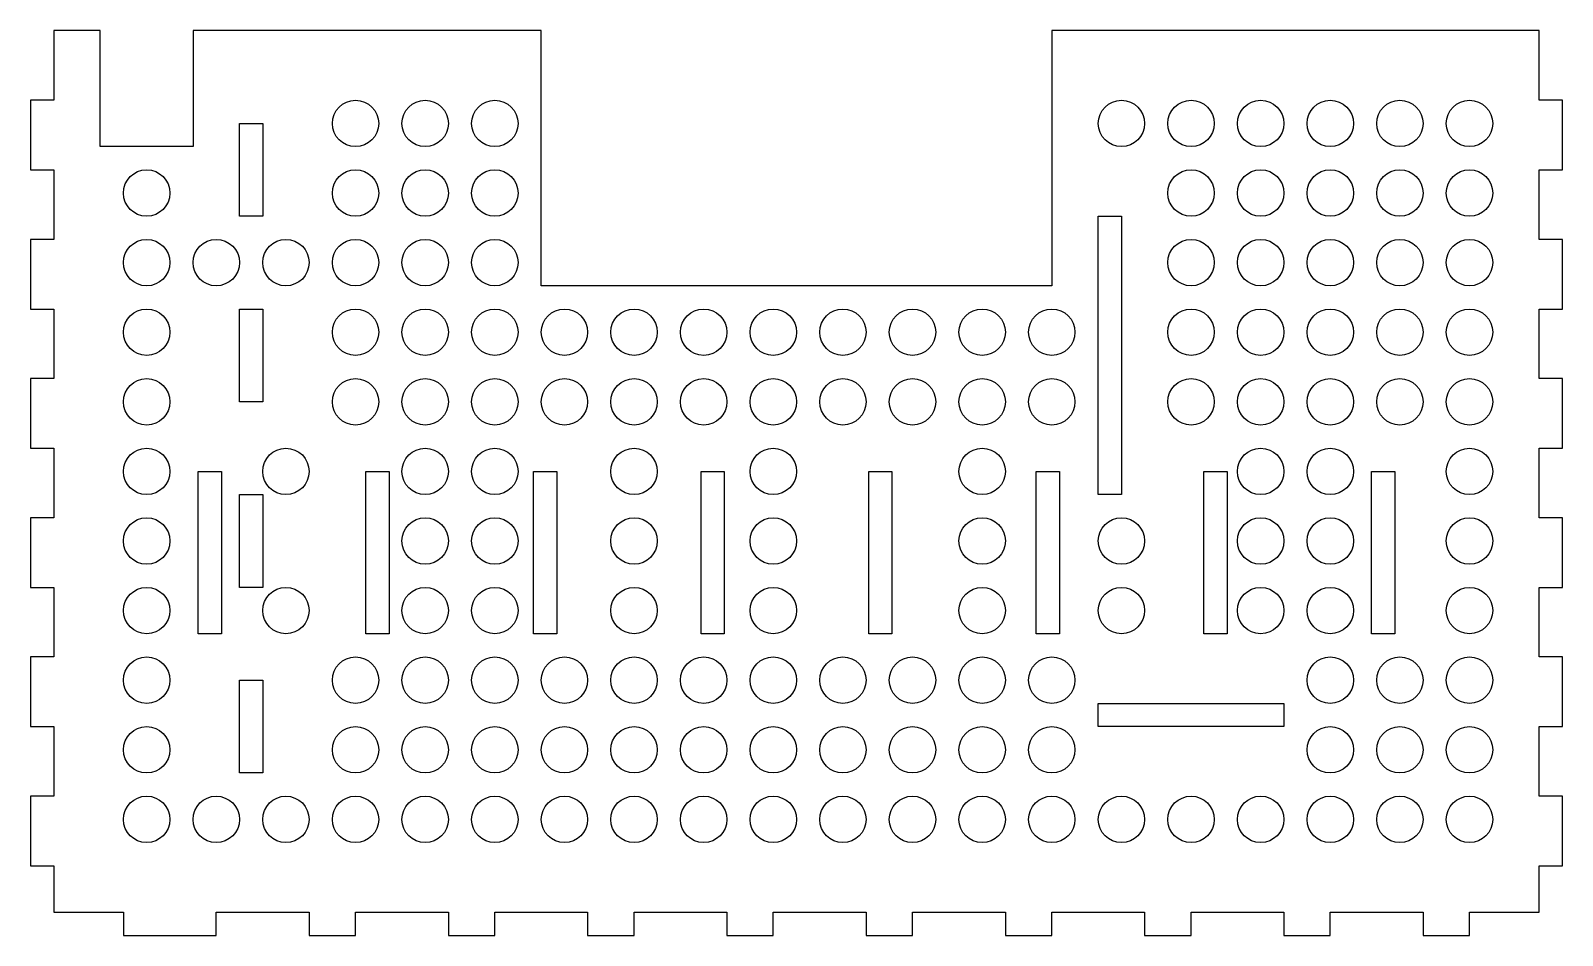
# Model space of a CAD drawing. Header units: millimetres. Extents: x -330 to 0, y 0 to 195.
import ezdxf

# ---------------------------------------------------------------- set-up
doc = ezdxf.new("R2010")
doc.units = ezdxf.units.MM

msp = doc.modelspace()

# ---------------------------------------------------------------- linework, layer by layer
for points in [[(-315, 170), (-315, 195), (-325, 195), (-325, 180), (-330, 180), (-330, 165), (-325, 165), (-325, 150), (-330, 150), (-330, 135), (-325, 135), (-325, 120), (-330, 120), (-330, 105), (-325, 105), (-325, 90), (-330, 90), (-330, 75), (-325, 75), (-325, 60), (-330, 60), (-330, 45), (-325, 45), (-325, 30), (-330, 30), (-330, 15), (-325, 15), (-325, 5), (-310, 5), (-310, 0), (-290, 0), (-290, 5), (-270, 5), (-270, 0), (-260, 0), (-260, 5), (-240, 5), (-240, 0), (-230, 0), (-230, 5), (-210, 5), (-210, 0), (-200, 0), (-200, 5), (-180, 5), (-180, 0), (-170, 0), (-170, 5), (-150, 5), (-150, 0), (-140, 0), (-140, 5), (-120, 5), (-120, 0), (-110, 0), (-110, 5), (-90, 5), (-90, 0), (-80, 0), (-80, 5), (-60, 5), (-60, 0), (-50, 0), (-50, 5), (-30, 5), (-30, 0), (-20, 0), (-20, 5), (-5, 5), (-5, 15), (0, 15), (0, 30), (-5, 30), (-5, 45), (0, 45), (0, 60), (-5, 60), (-5, 75), (0, 75), (0, 90), (-5, 90), (-5, 105), (0, 105), (0, 120), (-5, 120), (-5, 135), (0, 135), (0, 150), (-5, 150), (-5, 165), (0, 165), (0, 180), (-5, 180), (-5, 195), (-110, 195), (-110, 140), (-220, 140), (-220, 195), (-295, 195), (-295, 170)], [(-280, 175), (-280, 155), (-285, 155), (-285, 175)], [(-100, 155), (-95, 155), (-95, 95), (-100, 95)], [(-280, 115), (-285, 115), (-285, 135), (-280, 135)], [(-288.89, 100), (-288.89, 65), (-293.89, 65), (-293.89, 100)], [(-257.78, 100), (-252.78, 100), (-252.78, 65), (-257.78, 65)], [(-221.67, 100), (-216.67, 100), (-216.67, 65), (-221.67, 65)], [(-185.56, 65), (-185.56, 100), (-180.56, 100), (-180.56, 65)], [(-144.44, 65), (-149.44, 65), (-149.44, 100), (-144.44, 100)], [(-108.33, 65), (-113.33, 65), (-113.33, 100), (-108.33, 100)], [(-72.22, 100), (-72.22, 65), (-77.22, 65), (-77.22, 100)], [(-41.11, 100), (-36.11, 100), (-36.11, 65), (-41.11, 65)], [(-280, 75), (-285, 75), (-285, 95), (-280, 95)], [(-280, 35), (-285, 35), (-285, 55), (-280, 55)], [(-60, 50), (-60, 45), (-100, 45), (-100, 50)]]:
    msp.add_lwpolyline(points, close=True)
for centre in [(-260, 175), (-245, 175), (-230, 175), (-95, 175), (-80, 175), (-65, 175), (-50, 175), (-35, 175), (-20, 175), (-305, 160), (-260, 160), (-245, 160), (-230, 160), (-80, 160), (-65, 160), (-50, 160), (-35, 160), (-20, 160), (-305, 145), (-290, 145), (-275, 145), (-260, 145), (-245, 145), (-230, 145), (-80, 145), (-65, 145), (-50, 145), (-35, 145), (-20, 145), (-305, 130), (-260, 130), (-245, 130), (-230, 130), (-215, 130), (-200, 130), (-185, 130), (-170, 130), (-155, 130), (-140, 130), (-125, 130), (-110, 130), (-80, 130), (-65, 130), (-50, 130), (-35, 130), (-20, 130), (-305, 115), (-260, 115), (-245, 115), (-230, 115), (-215, 115), (-200, 115), (-185, 115), (-170, 115), (-155, 115), (-140, 115), (-125, 115), (-110, 115), (-80, 115), (-65, 115), (-50, 115), (-35, 115), (-20, 115), (-305, 100), (-275, 100), (-245, 100), (-230, 100), (-200, 100), (-170, 100), (-125, 100), (-65, 100), (-50, 100), (-20, 100), (-305, 85), (-245, 85), (-230, 85), (-200, 85), (-170, 85), (-125, 85), (-95, 85), (-65, 85), (-50, 85), (-20, 85), (-305, 70), (-275, 70), (-245, 70), (-230, 70), (-200, 70), (-170, 70), (-125, 70), (-95, 70), (-65, 70), (-50, 70), (-20, 70), (-305, 55), (-260, 55), (-245, 55), (-230, 55), (-215, 55), (-200, 55), (-185, 55), (-170, 55), (-155, 55), (-140, 55), (-125, 55), (-110, 55), (-50, 55), (-35, 55), (-20, 55), (-305, 40), (-260, 40), (-245, 40), (-230, 40), (-215, 40), (-200, 40), (-185, 40), (-170, 40), (-155, 40), (-140, 40), (-125, 40), (-110, 40), (-50, 40), (-35, 40), (-20, 40), (-305, 25), (-290, 25), (-275, 25), (-260, 25), (-245, 25), (-230, 25), (-215, 25), (-200, 25), (-185, 25), (-170, 25), (-155, 25), (-140, 25), (-125, 25), (-110, 25), (-95, 25), (-80, 25), (-65, 25), (-50, 25), (-35, 25), (-20, 25)]:
    msp.add_circle(centre, 5)

doc.saveas('drawing.dxf')
